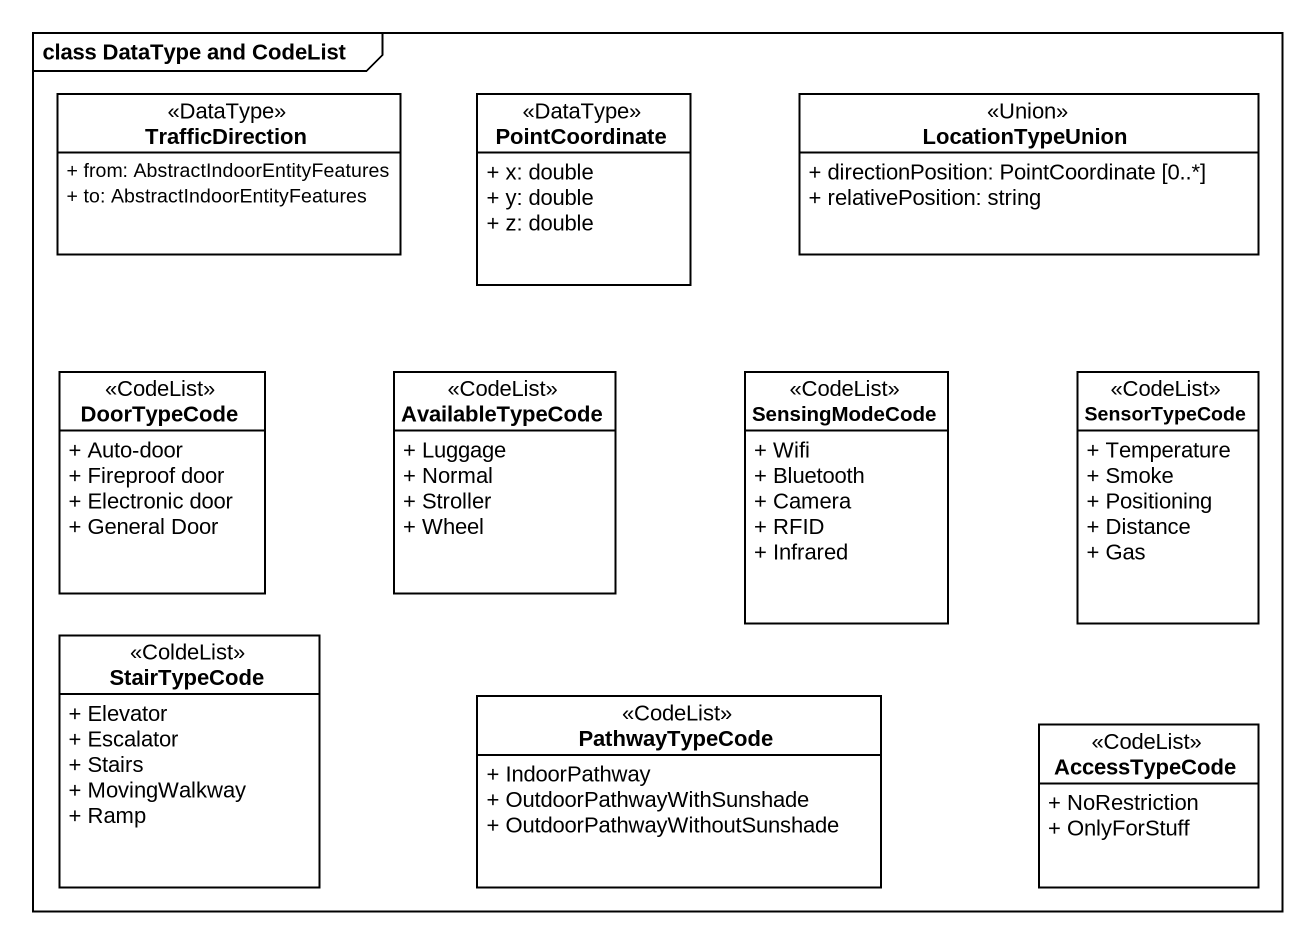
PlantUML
@startuml
mainframe class DataType and CodeList
hide circle
hide empty members
skinparam classAttributeIconSize 0
class TrafficDirection <<DataType>> #FFFFFF {
  + from: AbstractIndoorEntityFeatures
  + to: AbstractIndoorEntityFeatures
}
class PointCoordinate <<DataType>> #FFFFFF {
  + x: double
  + y: double
  + z: double
}
class LocationTypeUnion <<Union>> #FFFFFF {
  + directionPosition: PointCoordinate [0..*]
  + relativePosition: string
}
class DoorTypeCode <<CodeList>> #FFFFFF {
  + Auto-door
  + Fireproof door
  + Electronic door
  + General Door
}
class AvailableTypeCode <<CodeList>> #FFFFFF {
  + Luggage
  + Normal
  + Stroller
  + Wheel
}
class SensingModeCode <<CodeList>> #FFFFFF {
  + Wifi
  + Bluetooth
  + Camera
  + RFID
  + Infrared
}
class SensorTypeCode <<CodeList>> #FFFFFF {
  + Temperature
  + Smoke
  + Positioning
  + Distance
  + Gas
}
class StairTypeCode <<ColdeList>> #FFFFFF {
  + Elevator
  + Escalator
  + Stairs
  + MovingWalkway
  + Ramp
}
class PathwayTypeCode <<CodeList>> #FFFFFF {
  + IndoorPathway
  + OutdoorPathwayWithSunshade
  + OutdoorPathwayWithoutSunshade
}
class AccessTypeCode <<CodeList>> #FFFFFF {
  + NoRestriction
  + OnlyForStuff
}
@enduml
